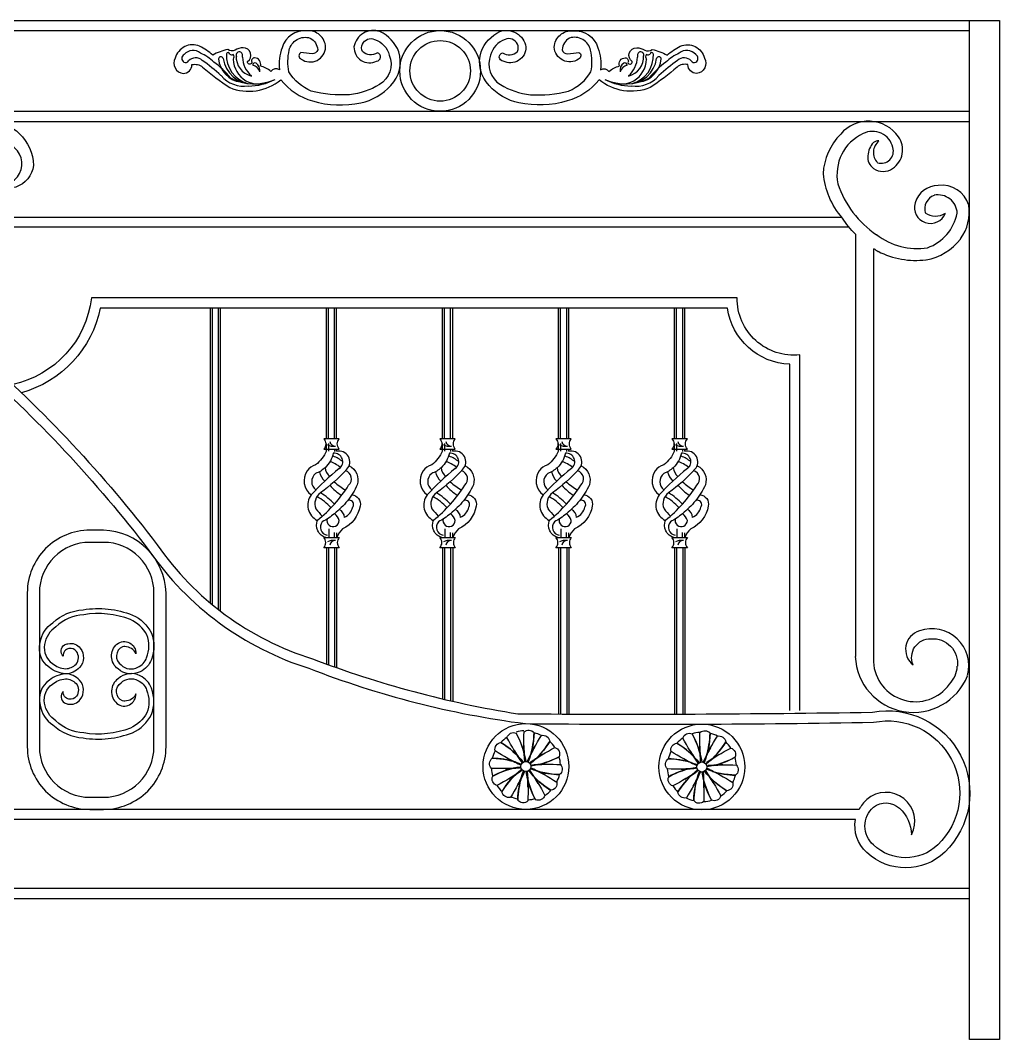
# Model space of a CAD drawing. Extents: x 483 to 3881, y 4737 to 5760.
# Drawn here: x 2910 to 3881, y 4743 to 5753 of the extents above; entities that cross this region are included whole.
import ezdxf

# ---------------------------------------------------------------- set-up
doc = ezdxf.new("R2010")
doc.units = 0
doc.header["$LTSCALE"] = 0.85
doc.header["$MEASUREMENT"] = 0
for name, color, linetype in [('3', 3, 'CONTINUOUS'), ('4', 4, 'CONTINUOUS'), ('7', 7, 'CONTINUOUS')]:
    doc.layers.add(name, color=color, linetype=linetype)

msp = doc.modelspace()

# ---------------------------------------------------------------- linework, layer by layer
at = {"layer": '3'}
for p, q in [((3098.4, 5175.4), (3098.4, 5467.8)), ((3100.4, 5173.7), (3100.4, 5467.8)), ((3106.4, 5168.9), (3106.4, 5467.8)), ((3108.4, 5167.4), (3108.4, 5467.8)), ((3213.4, 5338.1), (3213.4, 5467.8)), ((3215.4, 5338.1), (3215.4, 5467.8)), ((3221.4, 5338.1), (3221.4, 5467.8)), ((3223.4, 5338.1), (3223.4, 5467.8)), ((3328.4, 5338.1), (3328.4, 5467.8)), ((3330.4, 5338.1), (3330.4, 5467.8)), ((3336.4, 5338.1), (3336.4, 5467.8)), ((3338.4, 5338.1), (3338.4, 5467.8)), ((3443.4, 5338.1), (3443.4, 5467.8)), ((3445.4, 5338.1), (3445.4, 5467.8)), ((3451.4, 5338.1), (3451.4, 5467.8)), ((3453.4, 5338.1), (3453.4, 5467.8)), ((3558.4, 5338.1), (3558.4, 5467.8)), ((3560.4, 5338.1), (3560.4, 5467.8)), ((3566.4, 5338.1), (3566.4, 5467.8)), ((3568.4, 5338.1), (3568.4, 5467.8)), ((3213.4, 5326.3), (3213.4, 5333.6)), ((3215.4, 5333.6), (3215.4, 5326)), ((3328.4, 5326.3), (3328.4, 5333.6)), ((3330.4, 5333.6), (3330.4, 5326)), ((3443.4, 5326.3), (3443.4, 5333.6)), ((3445.4, 5333.6), (3445.4, 5326)), ((3558.4, 5326.3), (3558.4, 5333.6)), ((3560.4, 5333.6), (3560.4, 5326)), ((3221.2, 5328.1), (3221.2, 5325.5)), ((3223.4, 5325.8), (3223.4, 5328.1)), ((3336.2, 5328.1), (3336.2, 5325.5)), ((3338.4, 5325.8), (3338.4, 5328.1)), ((3451.2, 5328.1), (3451.2, 5325.5)), ((3453.4, 5325.8), (3453.4, 5328.1)), ((3566.2, 5328.1), (3566.2, 5325.5)), ((3568.4, 5325.8), (3568.4, 5328.1)), ((3216, 5240.3), (3216, 5248.9)), ((3221.2, 5240.3), (3221.2, 5245.5)), ((3223.6, 5240.3), (3223.6, 5244.9)), ((3331, 5240.3), (3331, 5248.9)), ((3336.2, 5240.3), (3336.2, 5245.5)), ((3338.6, 5240.3), (3338.6, 5244.9)), ((3446, 5240.3), (3446, 5248.9)), ((3451.2, 5240.3), (3451.2, 5245.5)), ((3453.6, 5240.3), (3453.6, 5244.9)), ((3561, 5240.3), (3561, 5248.9)), ((3566.2, 5240.3), (3566.2, 5245.5)), ((3568.6, 5240.3), (3568.6, 5244.9)), ((3213.4, 5230.3), (3213.4, 5114.9)), ((3215.4, 5230.3), (3215.4, 5114.2)), ((3221.4, 5230.3), (3221.4, 5112.1)), ((3223.4, 5230.3), (3223.4, 5111.3)), ((3328.4, 5230.3), (3328.4, 5080.5)), ((3330.4, 5230.3), (3330.4, 5080.1)), ((3336.4, 5230.3), (3336.4, 5078.8)), ((3338.4, 5230.3), (3338.4, 5078.3)), ((3443.4, 5230.3), (3443.4, 5065.5)), ((3445.4, 5230.3), (3445.4, 5065.4)), ((3451.4, 5230.3), (3451.4, 5065.4)), ((3453.4, 5230.3), (3453.4, 5065.4)), ((3558.4, 5230.3), (3558.4, 5065.4)), ((3560.4, 5230.3), (3560.4, 5065.4)), ((3566.4, 5230.3), (3566.4, 5065.4)), ((3568.4, 5230.3), (3568.4, 5065.5))]:
    msp.add_line(p, q, dxfattribs=at)
for points in [[(3210.7, 5328.1), (3226, 5328.1, -0.38638), (3226, 5338.1), (3210.7, 5338.1, -0.38638)], [(3325.7, 5328.1), (3341, 5328.1, -0.38638), (3341, 5338.1), (3325.7, 5338.1, -0.38638)], [(3440.7, 5328.1), (3456, 5328.1, -0.38638), (3456, 5338.1), (3440.7, 5338.1, -0.38638)], [(3555.7, 5328.1), (3571, 5328.1, -0.38638), (3571, 5338.1), (3555.7, 5338.1, -0.38638)], [(3210.7, 5240.3), (3226, 5240.3, 0.38638), (3226, 5230.3), (3210.7, 5230.3, 0.38638)], [(3325.7, 5240.3), (3341, 5240.3, 0.38638), (3341, 5230.3), (3325.7, 5230.3, 0.38638)], [(3440.7, 5240.3), (3456, 5240.3, 0.38638), (3456, 5230.3), (3440.7, 5230.3, 0.38638)], [(3555.7, 5240.3), (3571, 5240.3, 0.38638), (3571, 5230.3), (3555.7, 5230.3, 0.38638)]]:
    msp.add_lwpolyline(points, format="xyb", close=True, dxfattribs=at)
for points in [[(3213.4, 5326.3, -0.118522), (3202.6, 5312.4, 0.190333), (3194.2, 5306.5, 0.406901), (3198.1, 5282.6, -1.085991)], [(3220.1, 5323.9, -0.153984), (3212, 5309.6, -0.10236), (3202.6, 5303.9, 0.48589), (3202.7, 5287.5, 0.58343)], [(3328.4, 5326.3, -0.118522), (3317.6, 5312.4, 0.190333), (3309.2, 5306.5, 0.406901), (3313.1, 5282.6, -1.085991)], [(3335.1, 5323.9, -0.153984), (3327, 5309.6, -0.10236), (3317.6, 5303.9, 0.48589), (3317.7, 5287.5, 0.58343)], [(3443.4, 5326.3, -0.118522), (3432.6, 5312.4, 0.190333), (3424.2, 5306.5, 0.406901), (3428.1, 5282.6, -1.085991)], [(3450.1, 5323.9, -0.153984), (3442, 5309.6, -0.10236), (3432.6, 5303.9, 0.48589), (3432.7, 5287.5, 0.58343)], [(3558.4, 5326.3, -0.118522), (3547.6, 5312.4, 0.190333), (3539.2, 5306.5, 0.406901), (3543.1, 5282.6, -1.085991)], [(3565.1, 5323.9, -0.153984), (3557, 5309.6, -0.10236), (3547.6, 5303.9, 0.48589), (3547.7, 5287.5, 0.58343)], [(3233.5, 5308.1, -0.051583), (3207.4, 5284.7, 0.355216), (3202.9, 5268.8)], [(3212.7, 5240.3, -0.444327), (3204.4, 5257.6, 0.084235), (3235.3, 5292.2, 0.581249), (3232.2, 5306.6)], [(3235.8, 5311.5, -0.365238), (3243.9, 5292.6, -0.064669), (3234, 5276.7, -0.053195), (3221.2, 5264, -0.042962), (3209.2, 5255.9, 0.577281), (3213.9, 5242.7, 0.440966)], [(3348.5, 5308.1, -0.051583), (3322.4, 5284.7, 0.355216), (3317.9, 5268.8)], [(3327.7, 5240.3, -0.444327), (3319.4, 5257.6, 0.084235), (3350.3, 5292.2, 0.581249), (3347.2, 5306.6)], [(3350.8, 5311.5, -0.365238), (3358.9, 5292.6, -0.064669), (3349, 5276.7, -0.053195), (3336.2, 5264, -0.042962), (3324.2, 5255.9, 0.577281), (3328.9, 5242.7, 0.440966)], [(3463.5, 5308.1, -0.051583), (3437.4, 5284.7, 0.355216), (3432.9, 5268.8)], [(3442.7, 5240.3, -0.444327), (3434.4, 5257.6, 0.084235), (3465.3, 5292.2, 0.581249), (3462.2, 5306.6)], [(3465.8, 5311.5, -0.365238), (3473.9, 5292.6, -0.064669), (3464, 5276.7, -0.053195), (3451.2, 5264, -0.042962), (3439.2, 5255.9, 0.577281), (3443.9, 5242.7, 0.440966)], [(3578.5, 5308.1, -0.051583), (3552.4, 5284.7, 0.355216), (3547.9, 5268.8)], [(3557.7, 5240.3, -0.444327), (3549.4, 5257.6, 0.084235), (3580.3, 5292.2, 0.581249), (3577.2, 5306.6)], [(3580.8, 5311.5, -0.365238), (3588.9, 5292.6, -0.064669), (3579, 5276.7, -0.053195), (3566.2, 5264, -0.042962), (3554.2, 5255.9, 0.577281), (3558.9, 5242.7, 0.440966)], [(3238.4, 5282.7, -0.46723), (3246.7, 5271.5, -0.249556), (3229.3, 5249, 0.147575), (3223.6, 5240.3)], [(3353.4, 5282.7, -0.46723), (3361.7, 5271.5, -0.249556), (3344.3, 5249, 0.147575), (3338.6, 5240.3)], [(3468.4, 5282.7, -0.46723), (3476.7, 5271.5, -0.249556), (3459.3, 5249, 0.147575), (3453.6, 5240.3)], [(3583.4, 5282.7, -0.46723), (3591.7, 5271.5, -0.249556), (3574.3, 5249, 0.147575), (3568.6, 5240.3)], [(3013.5, 5132.3, 0.065143), (3011.2, 5132.1, 0.590114), (3009.8, 5114.1, 0.322365), (3026.3, 5111.8, 0.203106), (3035.1, 5121.3, 0.185737), (3035.3, 5144, 0.156398), (3019, 5159.1, 0.132272), (2972.7, 5163.9, 0.173469), (2945.2, 5152, 0.209433), (2933.9, 5134.3, 0.290741), (2941.7, 5115.5, 0.148251), (2954.7, 5110.3, 0.188973), (2965.1, 5114.9, 0.341398), (2965.5, 5127.6, 0.292522), (2958.1, 5130.3, 0.4275), (2952.5, 5122.7, -0.458094), (2953.6, 5134, -0.080046), (2957.1, 5135.2, -0.298908), (2969.3, 5130.6, -0.363072), (2968.7, 5111.5, -0.194466), (2954.6, 5105.3, -0.148997), (2938.8, 5111.5, -0.320183), (2929.6, 5136.4, -0.215503), (2942.1, 5156, -0.169414), (2972.1, 5168.8, -0.132675), (3021.1, 5163.6, -0.171008), (3039.8, 5145.7, -0.19196), (3039.8, 5119.6, -0.199036), (3028.6, 5107.4, -0.315799), (3006.7, 5110.2, -0.482767), (3005.7, 5134.8, -0.645669), (3024.4, 5125.2, 0.304868), (3013.5, 5132.3)], [(3013.5, 5078.3, -0.065143), (3011.2, 5078.5, -0.590114), (3009.8, 5096.5, -0.322365), (3026.3, 5098.8, -0.203106), (3035.1, 5089.3, -0.185737), (3035.3, 5066.6, -0.156398), (3019, 5051.5, -0.132272), (2972.7, 5046.7, -0.173469), (2945.2, 5058.6, -0.209433), (2933.9, 5076.3, -0.290741), (2941.7, 5095.1, -0.148251), (2954.7, 5100.4, -0.188973), (2965.1, 5095.7, -0.341398), (2965.5, 5083.1, -0.292522), (2958.1, 5080.3, -0.4275), (2952.5, 5087.9, 0.458094), (2953.6, 5076.6, 0.080046), (2957.1, 5075.4, 0.298908), (2969.3, 5080, 0.363072), (2968.7, 5099.1, 0.194466), (2954.6, 5105.4, 0.148997), (2938.8, 5099.1, 0.320183), (2929.6, 5074.2, 0.215503), (2942.1, 5054.7, 0.169414), (2972.1, 5041.8, 0.132675), (3021.1, 5047, 0.171008), (3039.8, 5064.9, 0.19196), (3039.8, 5091.1, 0.199036), (3028.6, 5103.3, 0.315799), (3006.7, 5100.5, 0.482767), (3005.7, 5075.9, 0.645669), (3024.4, 5085.4, -0.304868), (3013.5, 5078.3)], [(3407.5, 5017.1, -0.033282), (3392.2, 5042.2, -0.445615), (3401.4, 5046.5, -0.087113), (3410.8, 5018.5)], [(3409.8, 5018.4, -0.033282), (3409.1, 5047.8, -0.445615), (3419.1, 5046.9, -0.087113), (3413.3, 5018)], [(3412.3, 5018.4, -0.033282), (3426.4, 5044.2, -0.445615), (3434.7, 5038.3, -0.087113), (3415.2, 5016.2)], [(3581.9, 5016.6, -0.033282), (3566.6, 5041.7, -0.445615), (3575.8, 5045.9, -0.087113), (3585.2, 5018)], [(3584.2, 5017.8, -0.033282), (3583.5, 5047.2, -0.445615), (3593.5, 5046.3, -0.087113), (3587.7, 5017.4)], [(3586.7, 5017.8, -0.033282), (3600.8, 5043.6, -0.445615), (3609.1, 5037.8, -0.087113), (3589.6, 5015.7)], [(3406.2, 5014.9, -0.033282), (3380.4, 5029, -0.445615), (3386.2, 5037.2, -0.087113), (3408.3, 5017.8)], [(3414.6, 5017, -0.033282), (3439.7, 5032.3, -0.445615), (3443.9, 5023.2, -0.087113), (3416, 5013.8)], [(3580.6, 5014.3, -0.033282), (3554.8, 5028.4, -0.445615), (3560.6, 5036.7, -0.087113), (3582.7, 5017.2)], [(3589, 5016.5, -0.033282), (3614.1, 5031.8, -0.445615), (3618.3, 5022.6, -0.087113), (3590.4, 5013.2)], [(3406.2, 5012.3, -0.033282), (3376.8, 5011.6, -0.445615), (3377.7, 5021.7, -0.087113), (3406.6, 5015.9)], [(3580.6, 5011.8, -0.033282), (3551.2, 5011.1, -0.445615), (3552.1, 5021.1, -0.087113), (3581, 5015.3)], [(3407.4, 5010, -0.033282), (3382.3, 4994.7, -0.445615), (3378.1, 5003.9, -0.087113), (3406, 5013.3)], [(3409.7, 5008.7, -0.033282), (3395.6, 4982.9, -0.445615), (3387.3, 4988.7, -0.087113), (3406.8, 5010.9)], [(3414.5, 5010, -0.033282), (3429.8, 4984.9, -0.445615), (3420.6, 4980.6, -0.087113), (3411.2, 5008.5)], [(3415.8, 5012.2, -0.033282), (3441.6, 4998.1, -0.445615), (3435.8, 4989.9, -0.087113), (3413.7, 5009.3)], [(3415.8, 5014.8, -0.033282), (3445.2, 5015.5, -0.445615), (3444.3, 5005.4, -0.087113), (3415.4, 5011.2)], [(3581.8, 5009.5, -0.033282), (3556.7, 4994.2, -0.445615), (3552.5, 5003.4, -0.087113), (3580.4, 5012.8)], [(3584.1, 5008.2, -0.033282), (3570, 4982.4, -0.445615), (3561.7, 4988.2, -0.087113), (3581.2, 5010.3)], [(3590.2, 5011.7, -0.033282), (3616, 4997.6, -0.445615), (3610.2, 4989.3, -0.087113), (3588.1, 5008.8)], [(3590.2, 5014.2, -0.033282), (3619.6, 5014.9, -0.445615), (3618.7, 5004.9, -0.087113), (3589.8, 5010.7)], [(3412.3, 5008.7, -0.033282), (3412.9, 4979.3, -0.445615), (3402.9, 4980.2, -0.087113), (3408.7, 5009.1)], [(3586.6, 5008.2, -0.033282), (3587.3, 4978.8, -0.445615), (3577.3, 4979.7, -0.087113), (3583.1, 5008.6)], [(3588.9, 5009.4, -0.033282), (3604.2, 4984.3, -0.445615), (3595, 4980.1, -0.087113), (3585.6, 5008)]]:
    msp.add_lwpolyline(points, format="xyb", dxfattribs=at)
for centre, radius in [((3411, 5013.5), 42.5), ((3585.4, 5013), 42.5), ((3411, 5013.5), 5), ((3585.4, 5013), 5)]:
    msp.add_circle(centre, radius, dxfattribs=at)
for centre, radius, start, end in [((3074.3, 5715.2), 4.35, 118.6448, 238.7475), ((3081.1, 5711.1), 11.9, 51.2763, 138.3421), ((3070.8, 5679.8), 44.3, 45.6269, 66.339), ((3108.7, 5714.4), 2.37, 15.8018, 172.6637), ((3115.8, 5719.2), 1.71, 11.1309, 156.8548), ((3143, 5718.1), 28.8, 176.5194, 254.6426), ((3119.5, 5722), 3.21, 231.8001, 296.7824), ((3117.9, 5716.7), 3.92, 324.3412, 39.7487), ((3126.9, 5718.6), 3.08, 59.0792, 208.5447), ((3143.3, 5716.7), 19.5, 176.5384, 256.9483), ((3125.5, 5717.6), 4.66, 345.1505, 50.505), ((3508.2, 5716.7), 19.5, 283.0504, 3.4602), ((3508.6, 5718.1), 28.8, 285.3561, 3.4793), ((3526.1, 5717.6), 4.66, 129.4936, 194.8482), ((3524.7, 5718.6), 3.08, 331.4539, 120.9195), ((3533.6, 5716.7), 3.92, 140.2499, 215.6575), ((3532.1, 5722), 3.21, 243.2163, 308.1986), ((3535.7, 5719.2), 1.71, 23.1438, 168.8677), ((3542.8, 5714.4), 2.37, 7.3349, 164.1969), ((3580.8, 5679.8), 44.3, 113.6596, 134.3718), ((3570.4, 5711.1), 11.9, 41.6566, 128.7224), ((3577.2, 5715.2), 4.35, 301.2512, 61.3538), ((3073.8, 5714.2), 3.25, 237.2888, 331.7601), ((3083.7, 5706.2), 9.56, 47.0461, 137.2982), ((2977.7, 5556.1), 193.3, 47.303, 54.3813), ((3048, 5638.3), 90.8, 39.3775, 53.7179), ((3131.6, 5717), 25.4, 185.0603, 262.432), ((3139.6, 5718.9), 28.9, 187.5491, 270.8743), ((3146.2, 5714.8), 25.2, 180.9112, 298.7786), ((3156.2, 5717.5), 26.2, 182.2619, 228.7711), ((3505.3, 5714.8), 25.2, 241.2201, 359.0875), ((3511.9, 5718.9), 28.9, 269.1243, 352.4496), ((3495.4, 5717.5), 26.2, 311.2276, 357.7368), ((3519.9, 5717), 25.4, 277.5667, 354.9384), ((3603.5, 5638.3), 90.8, 126.2807, 140.6212), ((3673.9, 5556.1), 193.3, 125.6173, 132.6957), ((3567.8, 5706.2), 9.56, 42.7005, 132.9526), ((3577.7, 5714.2), 3.25, 208.2386, 302.7099), ((3131.7, 5717.7), 30.1, 220.4577, 278.2137), ((3519.9, 5717.7), 30.1, 261.785, 319.541), ((3141.8, 5739.7), 49.8, 241.6511, 294.3529), ((3509.7, 5739.7), 49.8, 245.6458, 298.3476), ((3221.9, 5336.2), 5.26, 187.3388, 274.7836), ((3336.9, 5336.2), 5.26, 187.3388, 274.7836), ((3451.9, 5336.2), 5.26, 187.3388, 274.7836), ((3566.9, 5336.2), 5.26, 187.3388, 274.7836), ((3220.1, 5342.4), 11.6, 239.4597, 279.1661), ((3221, 5315.5), 8.47, 306.4005, 96.0754), ((3225.7, 5315.4), 10.7, 316.7872, 102.7327), ((3335.1, 5342.4), 11.6, 239.4597, 279.1661), ((3336, 5315.5), 8.47, 306.4005, 96.0754), ((3340.7, 5315.4), 10.7, 316.7872, 102.7327), ((3450.1, 5342.4), 11.6, 239.4597, 279.1661), ((3451, 5315.5), 8.47, 306.4005, 96.0754), ((3455.7, 5315.4), 10.7, 316.7872, 102.7327), ((3565.1, 5342.4), 11.6, 239.4597, 279.1661), ((3566, 5315.5), 8.47, 306.4005, 96.0754), ((3570.7, 5315.4), 10.7, 316.7872, 102.7327), ((3201.8, 5275.9), 42.5, 53.0826, 69.9723), ((3209.8, 5293), 29.8, 48.7115, 69.9939), ((3316.8, 5275.9), 42.5, 53.0826, 69.9723), ((3324.8, 5293), 29.8, 48.7115, 69.9939), ((3431.8, 5275.9), 42.5, 53.0826, 69.9723), ((3439.8, 5293), 29.8, 48.7115, 69.9939), ((3546.8, 5275.9), 42.5, 53.0826, 69.9723), ((3554.8, 5293), 29.8, 48.7115, 69.9939), ((3385.4, 5110.2), 254.6, 128.7506, 137.3627), ((3225.4, 5310.1), 19.6, 193.8017, 225.2553), ((3225, 5310.9), 13.1, 185.6459, 230.4245), ((3500.4, 5110.2), 254.6, 128.7506, 137.3627), ((3340.4, 5310.1), 19.6, 193.8017, 225.2553), ((3340, 5310.9), 13.1, 185.6459, 230.4245), ((3615.4, 5110.2), 254.6, 128.7506, 137.3627), ((3455.4, 5310.1), 19.6, 193.8017, 225.2553), ((3455, 5310.9), 13.1, 185.6459, 230.4245), ((3730.4, 5110.2), 254.6, 128.7506, 137.3627), ((3570.4, 5310.1), 19.6, 193.8017, 225.2553), ((3570, 5310.9), 13.1, 185.6459, 230.4245), ((3272.7, 5352.8), 77, 227.874, 238.2109), ((3387.7, 5352.8), 77, 227.874, 238.2109), ((3502.7, 5352.8), 77, 227.874, 238.2109), ((3617.7, 5352.8), 77, 227.874, 238.2109), ((3211.7, 5272.5), 16.9, 143.3976, 243.3627), ((3171.7, 5226.8), 68, 43.3089, 58.3275), ((3248.9, 5317.9), 41.2, 218.9066, 240.1738), ((3326.7, 5272.5), 16.9, 143.3976, 243.3627), ((3286.7, 5226.8), 68, 43.3089, 58.3275), ((3363.9, 5317.9), 41.2, 218.9066, 240.1738), ((3441.7, 5272.5), 16.9, 143.3976, 243.3627), ((3401.7, 5226.8), 68, 43.3089, 58.3275), ((3478.9, 5317.9), 41.2, 218.9066, 240.1738), ((3556.7, 5272.5), 16.9, 143.3976, 243.3627), ((3516.7, 5226.8), 68, 43.3089, 58.3275), ((3593.9, 5317.9), 41.2, 218.9066, 240.1738), ((3173.5, 5228.2), 60.9, 43.2033, 60.0795), ((3235.9, 5273), 4.35, 326.5079, 90), ((3288.5, 5228.2), 60.9, 43.2033, 60.0795), ((3350.9, 5273), 4.35, 326.5079, 90), ((3403.5, 5228.2), 60.9, 43.2033, 60.0795), ((3465.9, 5273), 4.35, 326.5079, 90), ((3518.5, 5228.2), 60.9, 43.2033, 60.0795), ((3580.9, 5273), 4.35, 326.5079, 90), ((3418.2, 5449.8), 281.3, 220.0551, 221.999), ((3214.8, 5254.5), 11.5, 13.2425, 55.9733), ((3222.3, 5260.1), 8.81, 1.5829, 65.0078), ((3225.1, 5273.9), 14.7, 293.8472, 347.1737), ((3533.2, 5449.8), 281.3, 220.0551, 221.999), ((3329.8, 5254.5), 11.5, 13.2425, 55.9733), ((3337.3, 5260.1), 8.81, 1.5829, 65.0078), ((3340.1, 5273.9), 14.7, 293.8472, 347.1737), ((3648.2, 5449.8), 281.3, 220.0551, 221.999), ((3444.8, 5254.5), 11.5, 13.2425, 55.9733), ((3452.3, 5260.1), 8.81, 1.5829, 65.0078), ((3455.1, 5273.9), 14.7, 293.8472, 347.1737), ((3763.2, 5449.8), 281.3, 220.0551, 221.999), ((3559.8, 5254.5), 11.5, 13.2425, 55.9733), ((3567.3, 5260.1), 8.81, 1.5829, 65.0078), ((3570.1, 5273.9), 14.7, 293.8472, 347.1737), ((3219.9, 5257.3), 6.1, 165.5335, 358.4558), ((3334.9, 5257.3), 6.1, 165.5335, 358.4558), ((3449.9, 5257.3), 6.1, 165.5335, 358.4558), ((3564.9, 5257.3), 6.1, 165.5335, 358.4558), ((3220.1, 5226), 11.6, 80.8339, 120.5403), ((3221.9, 5232.2), 5.26, 85.2164, 172.6612), ((3335.1, 5226), 11.6, 80.8339, 120.5403), ((3336.9, 5232.2), 5.26, 85.2164, 172.6612), ((3450.1, 5226), 11.6, 80.8339, 120.5403), ((3451.9, 5232.2), 5.26, 85.2164, 172.6612), ((3565.1, 5226), 11.6, 80.8339, 120.5403), ((3566.9, 5232.2), 5.26, 85.2164, 172.6612), ((3411, 5013.5), 34.3, 123.2442, 136.3205), ((3411, 5014.7), 34.3, 93.2442, 106.3205), ((3326.6, 5005.6), 85.2, 12.9912, 28.6221), ((3333.9, 5048.9), 85.2, 342.9912, 358.6221), ((3411, 5013.5), 34.3, 63.2442, 76.3205), ((3585.4, 5013), 34.3, 123.2442, 136.3205), ((3585.4, 5013), 34.3, 93.2442, 106.3205), ((3501, 5005.1), 85.2, 12.9912, 28.6221), ((3508.3, 5048.4), 85.2, 342.9912, 358.6221), ((3585.4, 5013), 34.3, 63.2442, 76.3205), ((3341.8, 4964.5), 85.2, 42.9912, 58.6221), ((3588.3, 5144.5), 221.1, 211.0623, 214.7808), ((3630, 5038.3), 221.1, 181.0623, 184.7808), ((3613, 4925.5), 221.1, 151.0623, 154.7808), ((3362, 5082.7), 85.2, 312.9912, 328.6221), ((3411, 5013.5), 34.3, 33.2442, 46.3205), ((3516.2, 4963.9), 85.2, 42.9912, 58.6221), ((3762.7, 5143.9), 221.1, 211.0623, 214.7808), ((3804.4, 5037.8), 221.1, 181.0623, 184.7808), ((3787.4, 4925), 221.1, 151.0623, 154.7808), ((3536.3, 5082.2), 85.2, 312.9912, 328.6221), ((3585.4, 5013), 34.3, 33.2442, 46.3205), ((3411, 5013.5), 34.3, 153.2442, 166.3205), ((3375.6, 4936.5), 85.2, 72.9912, 88.6221), ((3499.1, 5215.5), 221.1, 241.0623, 244.7808), ((3541.9, 4836.3), 221.1, 121.0623, 124.7808), ((3403.1, 5098), 85.2, 282.9912, 298.6221), ((3411, 5013.5), 34.3, 3.2442, 16.3205), ((3585.4, 5013), 34.3, 153.2442, 166.3205), ((3550, 4935.9), 85.2, 72.9912, 88.6221), ((3673.5, 5215), 221.1, 241.0623, 244.7808), ((3716.3, 4835.7), 221.1, 121.0623, 124.7808), ((3577.5, 5097.4), 85.2, 282.9912, 298.6221), ((3585.4, 5013), 34.3, 3.2442, 16.3205), ((3411, 5013.5), 34.3, 183.2442, 196.3205), ((3418.9, 4929.1), 85.2, 102.9912, 118.6221), ((3386.3, 5232.5), 221.1, 271.0623, 274.7808), ((3323, 4811.5), 221.1, 61.0623, 64.7808), ((3435.8, 4794.6), 221.1, 91.0623, 94.7808), ((3585.4, 5013), 34.3, 183.2442, 196.3205), ((3593.3, 4928.6), 85.2, 102.9912, 118.6221), ((3560.7, 5232), 221.1, 271.0623, 274.7808), ((3497.4, 4811), 221.1, 61.0623, 64.7808), ((3610.2, 4794), 221.1, 91.0623, 94.7808), ((3460.1, 4944.4), 85.2, 132.9912, 148.6221), ((3280.1, 5190.8), 221.1, 301.0623, 304.7808), ((3209, 5101.6), 221.1, 331.0623, 334.7808), ((3488.1, 4978.2), 85.2, 162.9912, 178.6221), ((3192, 4988.8), 221.1, 1.0623, 4.7808), ((3495.4, 5021.4), 85.2, 192.9912, 208.6221), ((3233.8, 4882.6), 221.1, 31.0623, 34.7808), ((3480.2, 5062.6), 85.2, 222.9912, 238.6221), ((3446.4, 5090.6), 85.2, 252.9912, 268.6221), ((3411, 5013.5), 34.3, 333.2442, 346.3205), ((3634.5, 4943.8), 85.2, 132.9912, 148.6221), ((3454.5, 5190.3), 221.1, 301.0623, 304.7808), ((3383.4, 5101.1), 221.1, 331.0623, 334.7808), ((3662.5, 4977.6), 85.2, 162.9912, 178.6221), ((3366.4, 4988.3), 221.1, 1.0623, 4.7808), ((3669.8, 5020.9), 85.2, 192.9912, 208.6221), ((3408.1, 4882.1), 221.1, 31.0623, 34.7808), ((3654.6, 5062.1), 85.2, 222.9912, 238.6221), ((3620.8, 5090.1), 85.2, 252.9912, 268.6221), ((3585.4, 5013), 34.3, 333.2442, 346.3205), ((3411, 5013.5), 34.3, 213.2442, 226.3205), ((3411, 5013.5), 34.3, 303.2442, 316.3205), ((3585.4, 5013), 34.3, 213.2442, 226.3205), ((3411, 5014.7), 34.3, 243.2442, 256.3205), ((3411, 5014.7), 34.3, 273.2442, 286.3205), ((3585.4, 5013), 34.3, 243.2442, 256.3205), ((3585.4, 5013), 34.3, 273.2442, 286.3205), ((3585.4, 5013), 34.3, 303.2442, 316.3205)]:
    msp.add_arc(centre, radius, start, end, dxfattribs=at)
at = {"layer": '4'}
msp.add_lwpolyline([(3880.5, 4742.8), (3850.5, 4742.8), (3850.5, 5752.8), (3880.5, 5752.8)], close=True, dxfattribs=at)
at = {"layer": '7'}
for p, q in [((806, 5752.8), (3850.5, 5752.8)), ((806, 5742.8), (3850.5, 5742.8)), ((806, 5662.8), (3850.5, 5662.8)), ((806, 5652.8), (3850.5, 5652.8)), ((3737.5, 5541), (3737.5, 5122.5)), ((3755.5, 5526.6), (3755.5, 5117.2)), ((3737.7, 4960.8), (2803.2, 4960.8)), ((807.7, 4892.8), (3850.5, 4892.8)), ((807.7, 4882.8), (3850.5, 4882.8))]:
    msp.add_line(p, q, dxfattribs=at)
for points in [[(3263, 5712.5, 0.857086), (3263.8, 5720.7, -0.339809), (3248.9, 5722, -0.219718), (3249, 5729.4, -0.40316), (3261, 5734, -0.254168), (3275.6, 5718.4, -0.369579), (3265.8, 5689.2, -0.110403), (3236.2, 5679.2, -0.075981), (3198.2, 5682.8, -0.160902), (3176.1, 5701.9, -0.105546), (3176.4, 5723.2, -0.448752), (3197.3, 5735.3, -0.246226), (3204.6, 5723.8, -0.349098), (3199.1, 5719.8, -0.024062), (3187.9, 5721, 0.614811), (3188.3, 5714.4, 0.592497), (3212.5, 5726.4, 0.420589), (3194, 5742.5, 0.362227), (3169.3, 5725.8, 0.117492), (3166.6, 5704, 0.404406), (3158.2, 5702.3, 0.096082), (3147.8, 5707.7, 0.523219), (3142.1, 5715.7, 0.57356), (3139.5, 5711, -0.929282), (3135.1, 5712, 0.746601), (3130.8, 5725.8, 0.133058), (3122.7, 5723.4, -0.330723), (3115.4, 5724.1, 0.069232), (3100.6, 5718.4, 0.064007), (3087.6, 5727.4, 0.448602), (3063.4, 5715.4, 0.543601), (3071.3, 5700.3, 0.414036), (3080, 5709, -0.235939), (3090.6, 5706.6, 0.03264), (3117.4, 5686.3, 0.273792), (3168.1, 5693.9, 0.159525), (3199.5, 5673, 0.124634), (3247.4, 5671.1, 0.161919), (3277, 5688.3, 0.274347), (3285, 5721.7, 0.192131), (3266.3, 5741.7, 0.472365), (3240.6, 5726.5, 0.565907)], [(3388.5, 5712.5, -0.857086), (3387.8, 5720.7, 0.339809), (3402.7, 5722, 0.219718), (3402.5, 5729.4, 0.40316), (3390.5, 5734, 0.254168), (3376, 5718.4, 0.369579), (3385.8, 5689.2, 0.110403), (3415.4, 5679.2, 0.075981), (3453.3, 5682.8, 0.160902), (3475.4, 5701.9, 0.105546), (3475.1, 5723.2, 0.448752), (3454.2, 5735.3, 0.246226), (3446.9, 5723.8, 0.349098), (3452.4, 5719.8, 0.024062), (3463.6, 5721, -0.614811), (3463.2, 5714.4, -0.592497), (3439.1, 5726.4, -0.420589), (3457.5, 5742.5, -0.362227), (3482.3, 5725.7, -0.117492), (3485, 5704, -0.404406), (3493.3, 5702.3, -0.096082), (3503.7, 5707.7, -0.523219), (3509.4, 5715.7, -0.57356), (3512.1, 5711, 0.929282), (3516.4, 5712, -0.746601), (3520.8, 5725.7, -0.133058), (3528.8, 5723.4, 0.330723), (3536.2, 5724.1, -0.069232), (3550.9, 5718.4, -0.064007), (3564, 5727.4, -0.448602), (3588.1, 5715.4, -0.543601), (3580.2, 5700.3, -0.414036), (3571.5, 5709, 0.235939), (3560.9, 5706.6, -0.03264), (3534.2, 5686.3, -0.273792), (3483.5, 5693.9, -0.159525), (3452, 5673, -0.124634), (3404.1, 5671.1, -0.161919), (3374.5, 5688.3, -0.274347), (3366.6, 5721.7, -0.192131), (3385.2, 5741.7, -0.472365), (3411, 5726.5, -0.565907)], [(2992.3, 5247.6), (2978.8, 5247.6, 0.414214), (2916.8, 5185.6), (2916.8, 5033, 0.414214), (2978.8, 4971), (2992.3, 4971, 0.414214), (3054.3, 5033), (3054.3, 5185.6, 0.397448)], [(2992.3, 5235.6), (2978.8, 5235.6, 0.414214), (2928.8, 5185.6), (2928.8, 5033, 0.414214), (2978.8, 4983), (2992.3, 4983, 0.414214), (3042.3, 5033), (3042.3, 5185.6, 0.414214)]]:
    msp.add_lwpolyline(points, format="xyb", close=True, dxfattribs=at)
for points in [[(3731.3, 5547.8), (2893.9, 5547.8, -0.234737), (2834.1, 5584.7, -0.572827), (2877.4, 5653.3, -0.404851), (2923.1, 5609.1, -0.629523), (2878.3, 5594.5, 0.979995), (2904.2, 5626.5, 0.934604), (2845.4, 5590.9, 0.288665), (2901.9, 5557.8), (3723.9, 5557.8)], [(3737.5, 5541, -0.051746), (3724.7, 5556.9, -0.077553), (3711.4, 5578.4, -0.077553)], [(3682.5, 5068.9), (3682.5, 5421.3, -0.447916), (3620.3, 5477.8), (2980.4, 5477.8, -0.319494), (2902.3, 5392, -0.319494)], [(3672.5, 5068.9), (3672.5, 5412.2, -0.365349), (3610.8, 5467.8), (2989.1, 5467.8, -0.282404), (2910.9, 5383.8, -0.282404)], [(2805.9, 5339.8, -0.351519), (2734.5, 5339.8, -0.479816), (2734.5, 5423.5, -0.35205), (2867.5, 5423.4, -0.051685), (3045.5, 5233.2, 0.166798), (3199.4, 5120.2, 0.051815), (3403, 5065.7, 0.005663), (3754.4, 5067.3, -0.744017), (3826.1, 4928.6, -0.399098), (3748.9, 4928.3, -0.265154), (3737.7, 4961)], [(2805.9, 5339.8, 1.251757), (2766.2, 5372.8, -1.161124), (2799.6, 5347.4, -0.34798), (2740.8, 5347.6, -0.479816), (2740.8, 5415.7, -0.351519), (2861.1, 5415.7, -0.05159), (3037.4, 5227.4, 0.166293), (3196, 5110.8, 0.060662), (3410.1, 5056, 0.006807), (3755.5, 5057.3, -0.747953), (3819.2, 4935.8, -0.401097), (3755.5, 4935.8, -0.451786), (3755.5, 4973.2, -0.363204), (3781.3, 4972.1, -0.2017), (3793.2, 4945.9, 0.832317), (3748.9, 4980.7, 0.089118), (3741.2, 4971), (2809.7, 4971)], [(3801, 5147.8, 0.604668), (3794.7, 5114.2, -0.54354), (3812.4, 5140.1, -0.470125), (3838.6, 5112.9)]]:
    msp.add_lwpolyline(points, format="xyb", dxfattribs=at)
for radius in [40, 30]:
    msp.add_circle((3326, 5702.8), radius, dxfattribs=at)
for centre, radius, start, end in [((3142.4, 5708.7), 2.11, 56.4068, 188.111), ((3138.5, 5699.7), 8.89, 13.1985, 78.2843), ((3138.7, 5703.4), 8.58, 348.9943, 55.788), ((3512.8, 5703.4), 8.58, 124.2106, 191.0043), ((3513.1, 5699.7), 8.89, 101.7143, 166.8002), ((3509.2, 5708.7), 2.11, 351.8877, 123.5919), ((3135.3, 5747.2), 59.4, 270.6186, 297.0846), ((3516.2, 5747.2), 59.4, 242.9141, 269.3801), ((3750.6, 5616.5), 36.4, 35.3197, 139.3093), ((3766.4, 5597.3), 61, 135.3386, 176.7961), ((3763.8, 5600.2), 44.5, 114.7168, 191.9085), ((3754.6, 5622.5), 20.4, 12.2838, 117.5135), ((3762.2, 5624.6), 22.2, 303.6236, 35.5697), ((3774.2, 5616.2), 24.5, 139.9576, 174.0243), ((3769.9, 5622), 14.5, 128.4338, 224.2958), ((3760.1, 5625.7), 7.69, 83.6269, 126.3861), ((3763.2, 5623.2), 12, 252.299, 17.6658), ((3763.6, 5617.3), 13.8, 174.0243, 233.9426), ((3765, 5619.2), 16.1, 233.9426, 306.0574), ((3786.8, 5610.3), 81.9, 186.711, 202.9178), ((3812.9, 5621.4), 97.5, 198.1636, 236.1038), ((3819.9, 5565.1), 24.2, 90.9541, 163.7111), ((3823.1, 5561.2), 28.3, 17.7961, 97.1544), ((3820.8, 5565.8), 14.6, 110.9009, 195.0457), ((3819.5, 5560.9), 19, 2.4444, 101.8561), ((3811.9, 5567.5), 15.9, 163.7111, 338.7541), ((3804.3, 5563.3), 46.2, 324.1784, 8.1423), ((3816.9, 5577.3), 18.4, 236.1759, 302.22), ((3793.8, 5570.3), 45.4, 289.6172, 349.0383), ((3799.1, 5593.7), 66.9, 232.6497, 278.5671), ((3797.9, 5570.3), 55.6, 280.0066, 322.1704), ((3807.9, 5610.7), 99, 238.0859, 241.1706), ((3797.1, 5595.6), 80.6, 242.6751, 277.4064), ((3813.3, 5113.2), 36.7, 344.7374, 109.4321), ((3795.1, 5124.8), 57.7, 182.2664, 338.2919), ((3797, 5119.3), 41.6, 182.8839, 324.4533), ((3810.7, 5114.4), 27.9, 316.1876, 356.8688)]:
    msp.add_arc(centre, radius, start, end, dxfattribs=at)

doc.saveas('drawing.dxf')
